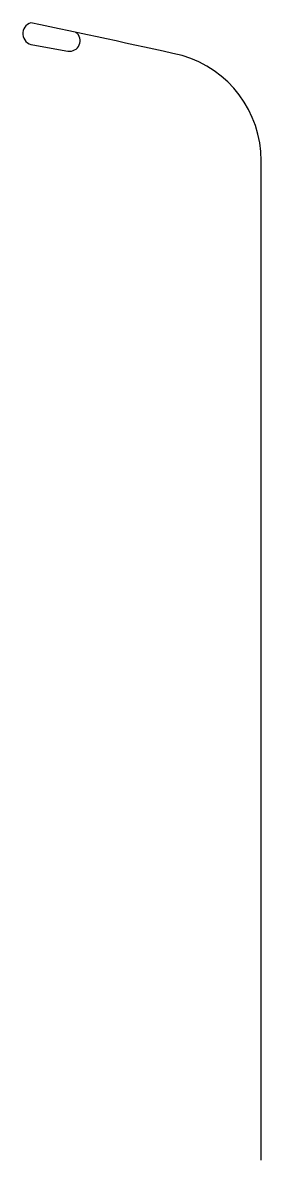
# Model space of a CAD drawing. Extents: x -0.65 to 0, y 0 to 3.09.
import ezdxf

# ---------------------------------------------------------------- set-up
doc = ezdxf.new("R2010")
doc.units = 0
doc.header["$MEASUREMENT"] = 0
doc.layers.get('0').update_dxf_attribs({"linetype": 'CONTINUOUS'})

msp = doc.modelspace()

# ---------------------------------------------------------------- linework, layer by layer
at = {"color": 0}
msp.add_lwpolyline([(0, 0), (0, 2.7179, 0.333753), (-0.2149, 3.004, 0.002525), (-0.6256, 3.0929, 0.821447), (-0.6204, 3.0331), (-0.5251, 3.016, 0.788129), (-0.5032, 3.0666)], format="xyb", dxfattribs=at)

doc.saveas('drawing.dxf')
